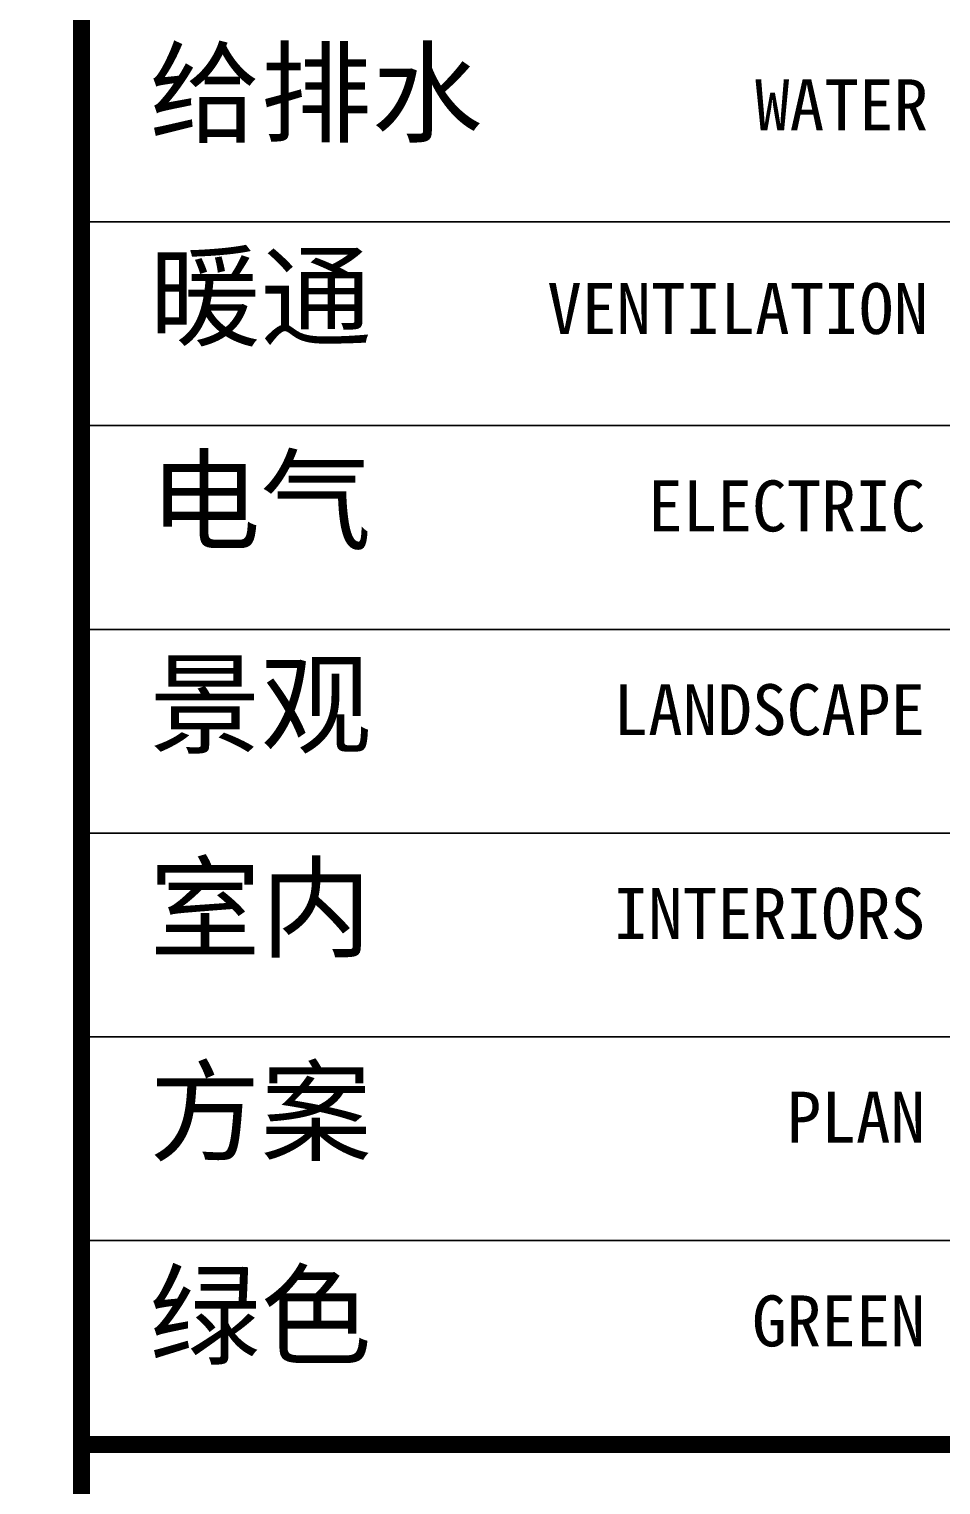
# Model space of a CAD drawing. Extents: x -777745 to 647905, y -207485 to 303235.
# Drawn here: x 65811 to 68497, y 30645 to 34933 of the extents above; entities that cross this region are included whole.
import ezdxf
from ezdxf.enums import TextEntityAlignment as Align

# ---------------------------------------------------------------- set-up
doc = ezdxf.new("R2010")
doc.units = 0
doc.header["$LTSCALE"] = 1000
doc.layers.get('0').update_dxf_attribs({"linetype": 'CONTINUOUS'})
doc.layers.add('00-防烟分区', color=4, linetype='CONTINUOUS')
doc.styles.add('图签信息$0$华文细黑', font='STXIHEI.TTF', dxfattribs={"height": 10})

# ---------------------------------------------------------------- blocks, each defined once
blk = doc.blocks.new('图签信息')
at = {"const_width": 0.5}
for points in [[(-65, 574), (-65, 500.5), (0, 500.5), (0, 574)], [(-65, 0), (0, 0), (0, 500.5), (-65, 500.5)]]:
    blk.add_lwpolyline(points, close=True, dxfattribs=at)
at = {"const_width": 0.05}
for points in [[(-65, 536.5), (0, 536.5)], [(-65, 530.5), (0, 530.5)], [(-65, 524.5), (0, 524.5)], [(-65, 518.5), (0, 518.5)], [(-65, 512.5), (0, 512.5)], [(-65, 512.5), (0, 512.5)], [(-65, 506.5), (0, 506.5)], [(-65, 500.5), (0, 500.5)]]:
    blk.add_lwpolyline(points, dxfattribs=at)
at = {"style": '图签信息$0$华文细黑'}
for s, p in [('给排水', (-63, 541.5)), ('暖通', (-63, 535.5)), ('电气', (-63, 529.5)), ('景观', (-63, 523.5)), ('室内', (-63, 517.5)), ('方案', (-63, 511.5)), ('绿色', (-63, 505.5))]:
    blk.add_text(s, height=2.4, dxfattribs=at).set_placement(p, align=Align.TOP_LEFT)
for s, p in [('WATER', (-40.056, 540.698)), ('VENTILATION', (-40.056, 534.698)), ('ELECTRIC', (-40.145, 528.886)), ('LANDSCAPE', (-40.145, 522.886)), ('INTERIORS', (-40.145, 516.886)), ('PLAN', (-40.145, 510.886)), ('GREEN', (-40.145, 504.886))]:
    blk.add_text(s, height=1.5, dxfattribs=at).set_placement(p, align=Align.TOP_RIGHT)
blk = doc.blocks.new('图签-A1')
at = {"color": 2}
blk.add_blockref('图签信息', (0, 0), dxfattribs=at)
blk = doc.blocks.new('图框-A1')
at = {"const_width": 0.5}
blk.add_lwpolyline([(766, 584), (25, 584), (25, 10), (766, 10)], close=True, dxfattribs=at)
blk = doc.blocks.new('X-104 13#平面')
at = {"xscale": 100, "yscale": 100, "zscale": 100}
for name, p in [('图框-A1', (-10634.5, -20285.2)), ('图签-A1', (72465.5, -19285.2))]:
    blk.add_blockref(name, p, dxfattribs=at)

msp = doc.modelspace()

# ---------------------------------------------------------------- block references
at = {"layer": '00-防烟分区'}
msp.add_blockref('X-104 13#平面', (0, 0), dxfattribs=at)

doc.saveas('drawing.dxf')
